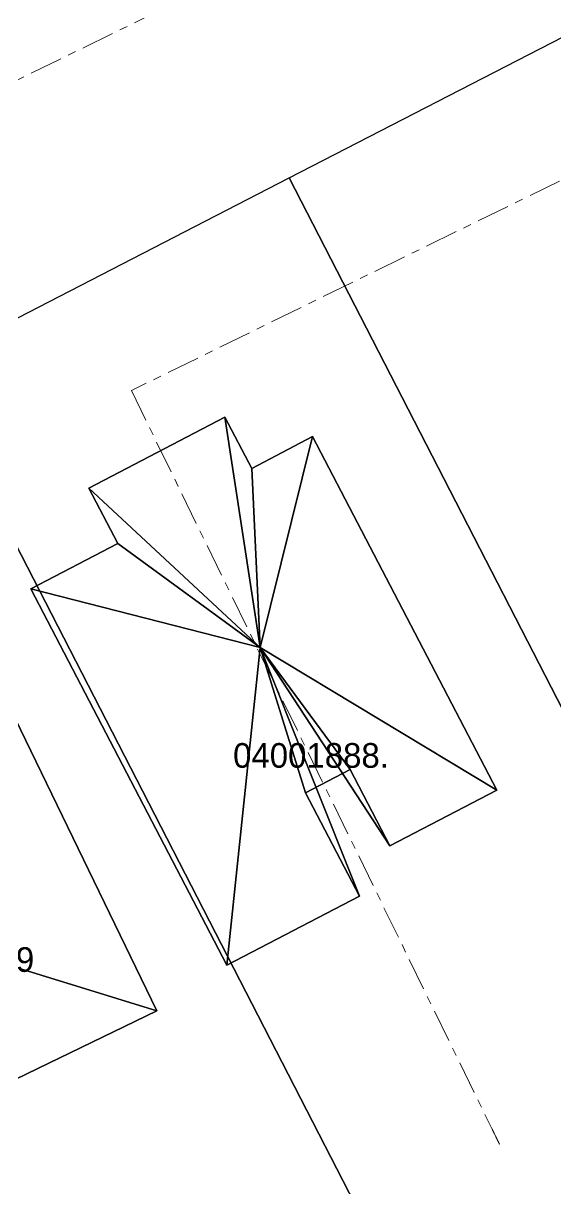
# Model space of a CAD drawing. Header units: metres. Extents: x 13469459 to 13470186, y 320521 to 321317.
# Drawn here: x 13469679.5 to 13469744.3, y 320776.9 to 320918.6 of the extents above; entities that cross this region are included whole.
import ezdxf

# ---------------------------------------------------------------- set-up
doc = ezdxf.new("R2010")
doc.units = ezdxf.units.M
doc.linetypes.add('Grid Line 1_2_', pattern=[7, 4, -1, 1, -1])
doc.layers.add('A-FLOR-LEVL', color=7, linetype='Continuous', lineweight=9)
for name, color, linetype in [('AERIAL', 250, 'Continuous'), ('BLDG-3D', 9, 'Continuous'), ('LABELS', 2, 'Continuous'), ('PARCEL-JEFF', 1, 'Continuous'), ('PARCELS', 8, 'Continuous')]:
    doc.layers.add(name, color=color, linetype=linetype)
doc.styles.add('Trebuchet MS', font='trebuc.ttf', dxfattribs={"height": 0.9999999999999989})
picture_1 = doc.add_image_def('image1.jpg', size_in_pixel=(2080, 2080))

# ---------------------------------------------------------------- blocks, each defined once
blk = doc.blocks.new('Level - Level Head - Circle-50818-3D View 1')
at = {"layer": 'A-FLOR-LEVL'}
blk.add_circle((0.010416669305414, 0), 0.0104166666666667, dxfattribs=at)
mesh = blk.add_polyface(dxfattribs=at)
corners = [(0.010416669305414, 0), (0.010416669305414, 0.0104166679084301), (0.0077206376008689, 0.0100617278367281), (0.0052083362825215, 0.0090210977941751), (0.0030509722419083, 0.0073656952008605), (0.0013955705799162, 0.0052083320915699), (0.0003549419343472, 0.002696031704545), (1.8626451e-09, 0)]
mesh.append_faces([[corners[k] for k in face] for face in [(0, 6, 7)]], dxfattribs={"vtx0": -1})
mesh.append_faces([[corners[k] for k in face] for face in [(0, 2, 3, 4)]], dxfattribs={"vtx0": -1, "vtx3": -1})
mesh.append_faces([[corners[k] for k in face] for face in [(1, 2, 0)]], dxfattribs={"vtx1": -1})
mesh.append_faces([[corners[k] for k in face] for face in [(5, 6, 0, 4)]], dxfattribs={"vtx1": -1, "vtx2": -1})
mesh = blk.add_polyface(dxfattribs=at)
corners = [(0.0104166679084301, -0.0104166669771075), (0.0131127014756203, -0.0100617269054055), (0.0156250027939677, -0.0090210977941751), (0.0177823649719358, -0.0073656952008605), (0.019437768496573, -0.0052083330228925), (0.0204783948138356, -0.0026960307732224), (0.0208333367481828, 9.313226e-10), (0.010416669305414, 0)]
mesh.append_faces([[corners[k] for k in face] for face in [(7, 4, 5, 6)]], dxfattribs={"vtx0": -1})
mesh.append_faces([[corners[k] for k in face] for face in [(4, 7, 3)]], dxfattribs={"vtx0": -1, "vtx1": -1})
mesh.append_faces([[corners[k] for k in face] for face in [(0, 1, 7)]], dxfattribs={"vtx1": -1})
mesh.append_faces([[corners[k] for k in face] for face in [(2, 3, 7, 1)]], dxfattribs={"vtx1": -1, "vtx2": -1})

msp = doc.modelspace()

# ---------------------------------------------------------------- linework, layer by layer
at = {"layer": 'A-FLOR-LEVL', "linetype": 'Grid Line 1_2_'}
for p, q in [((13469822.39148128, 320981.920586692, -8), (13469617.54809785, 320881.7904153097, -8)), ((13469822.39148128, 320981.920586692), (13469617.54809785, 320881.7904153097)), ((13469782.46279137, 320917.8783239334, 9.5), (13469692.62167607, 320873.9627913788, 9.5)), ((13469782.46279137, 320917.8783239334, 18.5), (13469692.62167607, 320873.9627913788, 18.5)), ((13469782.46279137, 320917.8783239334, 27), (13469692.62167607, 320873.9627913788, 27)), ((13469692.62167607, 320873.9627913788, 9.5), (13469736.53720862, 320784.1216760667, 9.5)), ((13469692.62167607, 320873.9627913788, 18.5), (13469736.53720862, 320784.1216760667, 18.5)), ((13469692.62167607, 320873.9627913788, 27), (13469736.53720862, 320784.1216760667, 27))]:
    msp.add_line(p, q, dxfattribs=at)
at = {"layer": 'BLDG-3D'}
for points in [[(13469687.4488208, 320862.091086757), (13469704.0131253, 320870.725929265), (13469704.0131253, 320870.725929265, 27), (13469687.4488208, 320862.091086757, 27)], [(13469708.278419077, 320842.6963007704, 27), (13469687.4488208, 320862.091086757, 27), (13469704.0131253, 320870.725929265, 27), (13469708.278419077, 320842.6963007704, 27)], [(13469704.0131253, 320870.725929265), (13469707.2621411, 320864.493645813), (13469707.2621411, 320864.493645813, 27), (13469704.0131253, 320870.725929265, 27)], [(13469708.278419077, 320842.6963007704, 27), (13469704.0131253, 320870.725929265, 27), (13469707.2621411, 320864.493645813, 27), (13469708.278419077, 320842.6963007704, 27)], [(13469707.2621411, 320864.493645813), (13469714.6830728, 320868.362084125), (13469714.6830728, 320868.362084125, 27), (13469707.2621411, 320864.493645813, 27)], [(13469708.278419077, 320842.6963007704, 27), (13469707.2621411, 320864.493645813, 27), (13469714.6830728, 320868.362084125, 27), (13469708.278419077, 320842.6963007704, 27)], [(13469708.278419077, 320842.6963007704, 27), (13469714.6830728, 320868.362084125, 27), (13469737.0944901, 320825.370286232, 27), (13469708.278419077, 320842.6963007704, 27)], [(13469714.6830728, 320868.362084125), (13469737.0944901, 320825.370286232), (13469737.0944901, 320825.370286232, 27), (13469714.6830728, 320868.362084125, 27)], [(13469690.9612881, 320855.352897784), (13469687.4488208, 320862.091086757), (13469687.4488208, 320862.091086757, 27), (13469690.9612881, 320855.352897784, 27)], [(13469708.278419077, 320842.6963007704, 27), (13469690.9612881, 320855.352897784, 27), (13469687.4488208, 320862.091086757, 27), (13469708.278419077, 320842.6963007704, 27)], [(13469680.3845164, 320849.838790177), (13469690.9612881, 320855.352897784), (13469690.9612881, 320855.352897784, 27), (13469680.3845164, 320849.838790177, 27)], [(13469708.278419077, 320842.6963007704, 27), (13469680.3845164, 320849.838790177, 27), (13469690.9612881, 320855.352897784, 27), (13469708.278419077, 320842.6963007704, 27)], [(13469663.189008119, 320808.5432163276, 27), (13469670.7749363, 320849.89718912, 27), (13469695.7017735, 320798.5290789, 27), (13469663.189008119, 320808.5432163276, 27)], [(13469670.7749363, 320849.89718912), (13469695.7017735, 320798.5290789), (13469695.7017735, 320798.5290789, 27), (13469670.7749363, 320849.89718912, 27)], [(13469704.242784, 320804.072385953), (13469680.3845164, 320849.838790177), (13469680.3845164, 320849.838790177, 27), (13469704.242784, 320804.072385953, 27)], [(13469708.278419077, 320842.6963007704, 27), (13469704.242784, 320804.072385953, 27), (13469680.3845164, 320849.838790177, 27), (13469708.278419077, 320842.6963007704, 27)], [(13469708.278419077, 320842.6963007704, 27), (13469720.3664718, 320812.477897795, 27), (13469704.242784, 320804.072385953, 27), (13469708.278419077, 320842.6963007704, 27)], [(13469708.278419077, 320842.6963007704, 27), (13469737.0944901, 320825.370286232, 27), (13469724.093834, 320818.59305527, 27), (13469708.278419077, 320842.6963007704, 27)], [(13469708.278419077, 320842.6963007704, 27), (13469724.093834, 320818.59305527, 27), (13469719.2467212, 320827.891283621, 27), (13469708.278419077, 320842.6963007704, 27)], [(13469708.278419077, 320842.6963007704, 27), (13469719.2467212, 320827.891283621, 27), (13469713.8090571, 320825.056637958, 27), (13469708.278419077, 320842.6963007704, 27)], [(13469708.278419077, 320842.6963007704, 27), (13469713.8090571, 320825.056637958, 27), (13469720.3664718, 320812.477897795, 27), (13469708.278419077, 320842.6963007704, 27)], [(13469719.2467212, 320827.891283621), (13469713.8090571, 320825.056637958), (13469713.8090571, 320825.056637958, 27), (13469719.2467212, 320827.891283621, 27)], [(13469724.093834, 320818.59305527), (13469719.2467212, 320827.891283621), (13469719.2467212, 320827.891283621, 27), (13469724.093834, 320818.59305527, 27)], [(13469737.0944901, 320825.370286232), (13469724.093834, 320818.59305527), (13469724.093834, 320818.59305527, 27), (13469737.0944901, 320825.370286232, 27)], [(13469713.8090571, 320825.056637958), (13469720.3664718, 320812.477897795), (13469720.3664718, 320812.477897795, 27), (13469713.8090571, 320825.056637958, 27)], [(13469720.3664718, 320812.477897795), (13469704.242784, 320804.072385953), (13469704.242784, 320804.072385953, 27), (13469720.3664718, 320812.477897795, 27)], [(13469663.189008119, 320808.5432163276, 27), (13469695.7017735, 320798.5290789, 27), (13469678.5511831, 320790.206900415, 27), (13469663.189008119, 320808.5432163276, 27)], [(13469695.7017735, 320798.5290789), (13469678.5511831, 320790.206900415), (13469678.5511831, 320790.206900415, 27), (13469695.7017735, 320798.5290789, 27)]]:
    msp.add_3dface(points, dxfattribs=at)
at = {"layer": 'PARCEL-JEFF', "elevation": 0.1}
msp.add_lwpolyline([(13469711.8157082, 320899.822861048), (13469756.2769868, 320922.717213291), (13469830.931499, 320777.720846746), (13469786.4705485, 320754.826822583), (13469711.8157082, 320899.822861048)], close=True, dxfattribs=at)
at = {"layer": 'PARCELS', "elevation": 0.1}
for points in [[(13469667.3547577, 320876.928836931), (13469711.8157082, 320899.822861048), (13469786.4705485, 320754.826822583), (13469742.009598, 320731.932470346), (13469667.3547577, 320876.928836931)], [(13469617.2530601, 320850.716571967), (13469667.3547577, 320876.928836931), (13469742.009598, 320731.932470346), (13469691.9079004, 320706.052226366), (13469617.2530601, 320850.716571967)]]:
    msp.add_lwpolyline(points, close=True, dxfattribs=at)

# ---------------------------------------------------------------- block references
at = {"layer": 'A-FLOR-LEVL', "extrusion": (-0.8984111531194788, -0.4391553255404385, 0), "xscale": 95.99999999999991, "yscale": 95.99999999999991, "zscale": 95.99999999999991}
msp.add_blockref('Level - Level Head - Circle-50818-3D View 1', (5627110.501284374, 9.499999999999991, -12242235.58999203), dxfattribs=at)

# ---------------------------------------------------------------- texts
at = {"layer": 'LABELS'}
for s, p in [('04001888.', (13469705.00107402, 320828.08796556777)), ('04001889-99', (13469657.155675258, 320803.26933551545))]:
    msp.add_text(s, height=3, dxfattribs=at).set_placement(p)

# ---------------------------------------------------------------- pictures from other files: only their frames are drawn
at = {"layer": 'AERIAL'}
image = msp.add_image(picture_1, insert=(13469499.5, 320591, -0.5), size_in_units=(520, 520), dxfattribs=at)

# ---------------------------------------------------------------- next in the draw order: texts
at = {"layer": 'A-FLOR-LEVL', "extrusion": (0.8984111531194788, 0.4391553255404385, 0), "insert": (13469736.12183371, 320784.9714379376, 10.79740781286676), "char_height": 0.9999999999999989, "width": 7.120499999999993, "attachment_point": 1, "text_direction": (-0.4391553255404385, 0.8984111531194788, 0), "style": 'Trebuchet MS', "bg_fill": 3, "box_fill_scale": 1.25, "bg_fill_color": 9, "bg_fill_true_color": 13158600, "bg_fill_transparency": 0}
msp.add_mtext('2nd Floor', dxfattribs=at)

# ---------------------------------------------------------------- next in the draw order: texts
at = {"layer": 'A-FLOR-LEVL', "extrusion": (0.8984111531194788, 0.4391553255404385, 0), "insert": (13469736.1433512, 320784.9274180936, 9.12823525535161), "char_height": 0.9999999999999989, "width": 4.241999999999996, "attachment_point": 1, "text_direction": (-0.4391553255404385, 0.8984111531194788, 0), "style": 'Trebuchet MS', "bg_fill": 3, "box_fill_scale": 1.25, "bg_fill_color": 9, "bg_fill_true_color": 13158600, "bg_fill_transparency": 0}
msp.add_mtext('9\' - 6"', dxfattribs=at)

# ---------------------------------------------------------------- next in the draw order: block references
at = {"layer": 'A-FLOR-LEVL', "extrusion": (-0.8984111531194788, -0.4391553255404385, 0), "xscale": 95.99999999999991, "yscale": 95.99999999999991, "zscale": 95.99999999999991}
msp.add_blockref('Level - Level Head - Circle-50818-3D View 1', (5627110.501284374, 18.49999999999998, -12242235.58999203), dxfattribs=at)

# ---------------------------------------------------------------- next in the draw order: texts
at = {"layer": 'A-FLOR-LEVL', "extrusion": (0.8984111531194788, 0.4391553255404385, 0), "insert": (13469736.12183371, 320784.9714379376, 19.79740781286675), "char_height": 0.9999999999999989, "width": 6.842749999999993, "attachment_point": 1, "text_direction": (-0.4391553255404385, 0.8984111531194788, 0), "style": 'Trebuchet MS', "bg_fill": 3, "box_fill_scale": 1.25, "bg_fill_color": 9, "bg_fill_true_color": 13158600, "bg_fill_transparency": 0}
msp.add_mtext('3rd Floor', dxfattribs=at)

# ---------------------------------------------------------------- next in the draw order: texts
at = {"layer": 'A-FLOR-LEVL', "extrusion": (0.8984111531194788, 0.4391553255404385, 0), "insert": (13469736.1433512, 320784.9274180936, 18.1282352553516), "char_height": 0.9999999999999989, "width": 5.125749999999995, "attachment_point": 1, "text_direction": (-0.4391553255404385, 0.8984111531194788, 0), "style": 'Trebuchet MS', "bg_fill": 3, "box_fill_scale": 1.25, "bg_fill_color": 9, "bg_fill_true_color": 13158600, "bg_fill_transparency": 0}
msp.add_mtext('18\' - 6"', dxfattribs=at)

# ---------------------------------------------------------------- next in the draw order: block references
at = {"layer": 'A-FLOR-LEVL', "extrusion": (-0.8984111531194788, -0.4391553255404385, 0), "xscale": 95.99999999999991, "yscale": 95.99999999999991, "zscale": 95.99999999999991}
msp.add_blockref('Level - Level Head - Circle-50818-3D View 1', (5627110.501284374, 26.99999999999998, -12242235.58999203), dxfattribs=at)

# ---------------------------------------------------------------- next in the draw order: texts
at = {"layer": 'A-FLOR-LEVL', "extrusion": (0.8984111531194788, 0.4391553255404385, 0), "insert": (13469736.12183371, 320784.9714379376, 28.29740781286675), "char_height": 0.9999999999999989, "width": 3.433999999999996, "attachment_point": 1, "text_direction": (-0.4391553255404385, 0.8984111531194788, 0), "style": 'Trebuchet MS', "bg_fill": 3, "box_fill_scale": 1.25, "bg_fill_color": 9, "bg_fill_true_color": 13158600, "bg_fill_transparency": 0}
msp.add_mtext('Roof', dxfattribs=at)

# ---------------------------------------------------------------- next in the draw order: texts
at = {"layer": 'A-FLOR-LEVL', "extrusion": (0.8984111531194788, 0.4391553255404385, 0), "insert": (13469736.1433512, 320784.9274180936, 26.6282352553516), "char_height": 0.9999999999999989, "width": 5.125749999999995, "attachment_point": 1, "text_direction": (-0.4391553255404385, 0.8984111531194788, 0), "style": 'Trebuchet MS', "bg_fill": 3, "box_fill_scale": 1.25, "bg_fill_color": 9, "bg_fill_true_color": 13158600, "bg_fill_transparency": 0}
msp.add_mtext('27\' - 0"', dxfattribs=at)

doc.saveas('drawing.dxf')
